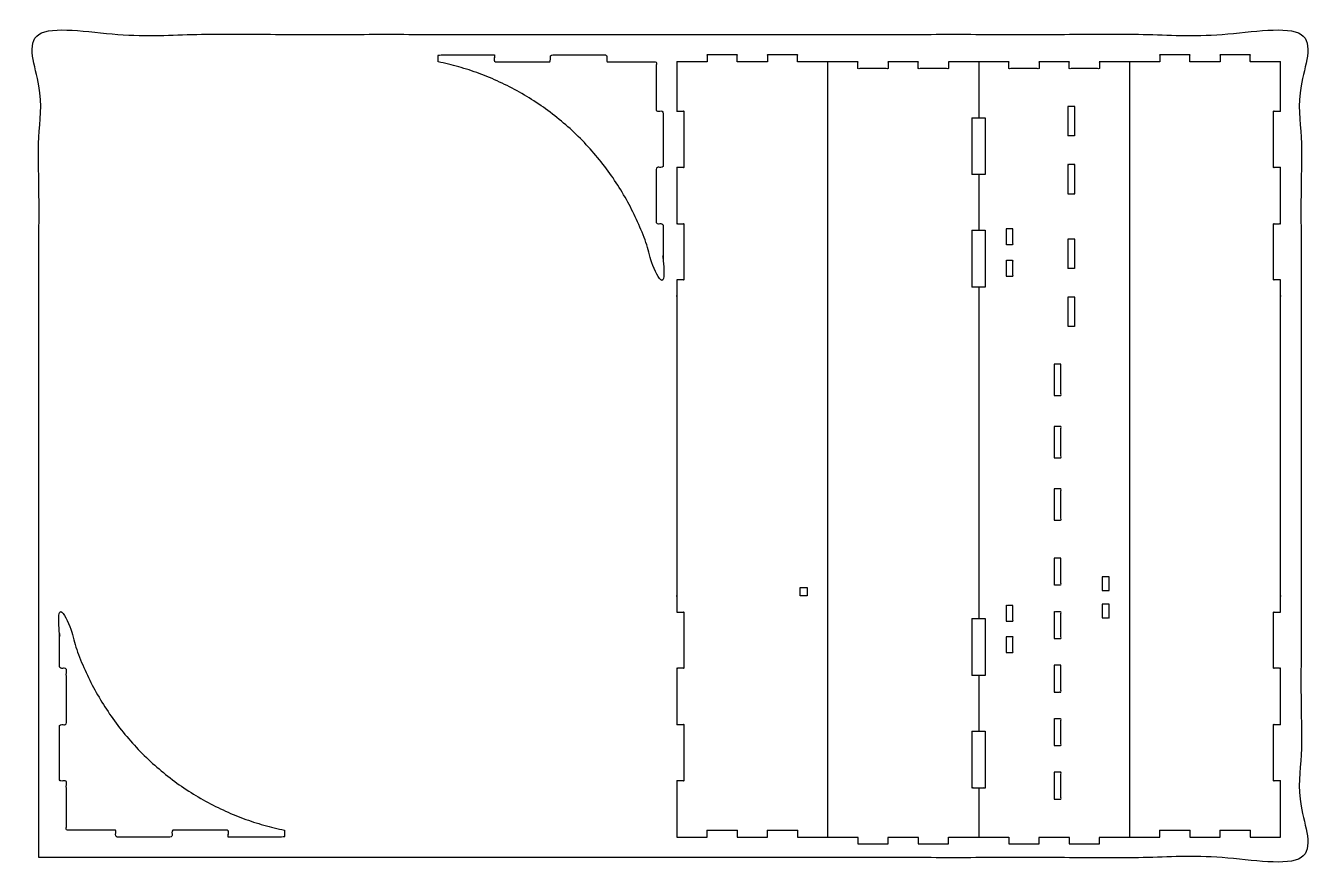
# Model space of a CAD drawing. Header units: millimetres. Extents: x -5 to 465, y -3 to 303.
import ezdxf

# ---------------------------------------------------------------- set-up
doc = ezdxf.new("R2010")
doc.units = ezdxf.units.MM
doc.header["$MEASUREMENT"] = 0
doc.layers.add('Défaut', color=18, linetype='Continuous', true_color=0x000000)

msp = doc.modelspace()

# ---------------------------------------------------------------- linework, layer by layer
at = {"layer": 'Défaut'}
for points, knots in [([(0, 0), (230, 0), (460, 0), (460, 150), (460, 300), (230, 300), (0, 300), (0, 150), (0, 0)], [0, 0, 0, 460, 460, 760, 760, 1220, 1220, 1520, 1520, 1520]), ([(397.5, 290), (403, 290), (408.5, 290), (408.5, 291.25), (408.5, 292.5), (414, 292.5), (419.5, 292.5), (419.5, 291.25), (419.5, 290), (425, 290), (430.5, 290), (430.5, 291.25), (430.5, 292.5), (436, 292.5), (441.5, 292.5), (441.5, 291.25), (441.5, 290), (445.75, 290), (450, 290), (451.25, 290), (452.5, 290), (452.5, 281), (452.5, 272), (451.25, 272), (450, 272), (450, 261.75), (450, 251.5), (451.25, 251.5), (452.5, 251.5), (452.5, 241.25), (452.5, 231), (451.25, 231), (450, 231), (450, 220.75), (450, 210.5), (451.25, 210.5), (452.5, 210.5), (452.5, 207.32), (452.5, 204.14), (452.5, 150), (452.5, 95.86), (452.5, 92.68), (452.5, 89.5), (451.25, 89.5), (450, 89.5), (450, 79.25), (450, 69), (451.25, 69), (452.5, 69), (452.5, 58.75), (452.5, 48.5), (451.25, 48.5), (450, 48.5), (450, 38.25), (450, 28), (451.25, 28), (452.5, 28), (452.5, 19), (452.5, 10), (452.5, 8.75), (452.5, 7.5), (447, 7.5), (441.5, 7.5), (441.5, 8.75), (441.5, 10), (436, 10), (430.5, 10), (430.5, 8.75), (430.5, 7.5), (425, 7.5), (419.5, 7.5), (419.5, 8.75), (419.5, 10), (414, 10), (408.5, 10), (408.5, 8.75), (408.5, 7.5), (403, 7.5), (397.5, 7.5), (392, 7.5), (386.5, 7.5), (386.5, 6.25), (386.5, 5), (381, 5), (375.5, 5), (375.5, 6.25), (375.5, 7.5), (370, 7.5), (364.5, 7.5), (364.5, 6.25), (364.5, 5), (359, 5), (353.5, 5), (353.5, 6.25), (353.5, 7.5), (349.25, 7.5), (345, 7.5), (343.75, 7.5), (342.5, 7.5), (341.25, 7.5), (340, 7.5), (335.75, 7.5), (331.5, 7.5), (331.5, 6.25), (331.5, 5), (326, 5), (320.5, 5), (320.5, 6.25), (320.5, 7.5), (315, 7.5), (309.5, 7.5), (309.5, 6.25), (309.5, 5), (304, 5), (298.5, 5), (298.5, 6.25), (298.5, 7.5), (293, 7.5), (287.5, 7.5), (282, 7.5), (276.5, 7.5), (276.5, 8.75), (276.5, 10), (271, 10), (265.5, 10), (265.5, 8.75), (265.5, 7.5), (260, 7.5), (254.5, 7.5), (254.5, 8.75), (254.5, 10), (249, 10), (243.5, 10), (243.5, 8.75), (243.5, 7.5), (238, 7.5), (232.5, 7.5), (232.5, 8.75), (232.5, 10), (232.5, 19), (232.5, 28), (233.75, 28), (235, 28), (235, 38.25), (235, 48.5), (233.75, 48.5), (232.5, 48.5), (232.5, 58.75), (232.5, 69), (233.75, 69), (235, 69), (235, 79.25), (235, 89.5), (233.75, 89.5), (232.5, 89.5), (232.5, 92.68), (232.5, 95.86), (232.5, 150), (232.5, 204.14), (232.5, 207.32), (232.5, 210.5), (233.75, 210.5), (235, 210.5), (235, 220.75), (235, 231), (233.75, 231), (232.5, 231), (232.5, 241.25), (232.5, 251.5), (233.75, 251.5), (235, 251.5), (235, 261.75), (235, 272), (233.75, 272), (232.5, 272), (232.5, 281), (232.5, 290), (233.75, 290), (235, 290), (239.25, 290), (243.5, 290), (243.5, 291.25), (243.5, 292.5), (249, 292.5), (254.5, 292.5), (254.5, 291.25), (254.5, 290), (260, 290), (265.5, 290), (265.5, 291.25), (265.5, 292.5), (271, 292.5), (276.5, 292.5), (276.5, 291.25), (276.5, 290), (282, 290), (287.5, 290), (293, 290), (298.5, 290), (298.5, 288.75), (298.5, 287.5), (304, 287.5), (309.5, 287.5), (309.5, 288.75), (309.5, 290), (315, 290), (320.5, 290), (320.5, 288.75), (320.5, 287.5), (326, 287.5), (331.5, 287.5), (331.5, 288.75), (331.5, 290), (337, 290), (342.5, 290), (348, 290), (353.5, 290), (353.5, 288.75), (353.5, 287.5), (359, 287.5), (364.5, 287.5), (364.5, 288.75), (364.5, 290), (370, 290), (375.5, 290), (375.5, 288.75), (375.5, 287.5), (381, 287.5), (386.5, 287.5), (386.5, 288.75), (386.5, 290), (392, 290), (397.5, 290)], [440, 440, 440, 451, 451, 453.5, 453.5, 464.5, 464.5, 467, 467, 478, 478, 480.5, 480.5, 491.5, 491.5, 494, 494, 502.5, 502.5, 505, 505, 523, 523, 525.5, 525.5, 546, 546, 548.5, 548.5, 569, 569, 571.5, 571.5, 592, 592, 594.5, 594.5, 600.857864, 600.857864, 709.142133, 709.142133, 715.5, 715.5, 718, 718, 738.5, 738.5, 741, 741, 761.5, 761.5, 764, 764, 784.5, 784.5, 787, 787, 805, 805, 807.5, 807.5, 818.5, 818.5, 821, 821, 832, 832, 834.5, 834.5, 845.5, 845.5, 848, 848, 859, 859, 861.5, 861.5, 872.5, 872.5, 883.499998, 883.499998, 885.999998, 885.999998, 896.999998, 896.999998, 899.499998, 899.499998, 910.499999, 910.499999, 912.999999, 912.999999, 923.999999, 923.999999, 926.5, 926.5, 935, 935, 937.5, 937.5, 940, 940, 948.5, 948.5, 951, 951, 962, 962, 964.5, 964.5, 975.5, 975.5, 978, 978, 989, 989, 991.5, 991.5, 1002.5, 1002.5, 1013.5, 1013.5, 1016, 1016, 1027, 1027, 1029.5, 1029.5, 1040.5, 1040.5, 1043, 1043, 1054, 1054, 1056.5, 1056.5, 1067.5, 1067.5, 1070, 1070, 1088, 1088, 1090.5, 1090.5, 1111, 1111, 1113.5, 1113.5, 1134, 1134, 1136.5, 1136.5, 1157, 1157, 1159.5, 1159.5, 1165.857867, 1165.857867, 1274.142136, 1274.142136, 1280.5, 1280.5, 1283, 1283, 1303.5, 1303.5, 1306, 1306, 1326.5, 1326.5, 1329, 1329, 1349.5, 1349.5, 1352, 1352, 1370, 1370, 1372.5, 1372.5, 1381, 1381, 1383.5, 1383.5, 1394.5, 1394.5, 1397, 1397, 1408, 1408, 1410.5, 1410.5, 1421.5, 1421.5, 1424, 1424, 1435, 1435, 1446, 1446, 1448.5, 1448.5, 1459.5, 1459.5, 1462, 1462, 1473, 1473, 1475.5, 1475.5, 1486.5, 1486.5, 1489, 1489, 1500, 1500, 1511, 1511, 1513.500001, 1513.500001, 1524.500001, 1524.500001, 1527.000001, 1527.000001, 1538.000002, 1538.000002, 1540.500002, 1540.500002, 1551.500002, 1551.500002, 1554.000002, 1554.000002, 1565, 1565, 1565]), ([(377.5, 273.67), (377.5, 268.38), (377.5, 263.09), (376.25, 263.09), (375, 263.09), (375, 268.38), (375, 273.67), (376.25, 273.67), (377.5, 273.67)], [297.319096, 297.319096, 297.319096, 307.893942, 307.893942, 310.393942, 310.393942, 320.968789, 320.968789, 323.468788, 323.468788, 323.468788]), ([(342.5, 269.5), (343.75, 269.5), (345, 269.5), (345, 259.25), (345, 249), (343.75, 249), (342.5, 249), (341.25, 249), (340, 249), (340, 259.25), (340, 269.5), (341.25, 269.5), (342.5, 269.5)], [-395.5, -395.5, -395.5, -393.000001, -393.000001, -372.5, -372.5, -370, -370, -367.5, -367.5, -347, -347, -344.5, -344.5, -344.5]), ([(375, 241.94), (375, 247.23), (375, 252.52), (376.25, 252.52), (377.5, 252.52), (377.5, 247.23), (377.5, 241.94), (376.25, 241.94), (375, 241.94)], [263.094557, 263.094557, 263.094557, 273.669402, 273.669402, 276.169402, 276.169402, 286.744249, 286.744249, 289.244249, 289.244249, 289.244249]), ([(342.5, 228.5), (343.75, 228.5), (345, 228.5), (345, 218.25), (345, 208), (343.75, 208), (342.5, 208), (341.25, 208), (340, 208), (340, 218.25), (340, 228.5), (341.25, 228.5), (342.5, 228.5)], [-441.5, -441.5, -441.5, -439.000001, -439.000001, -418.5, -418.5, -416, -416, -413.5, -413.5, -393, -393, -390.5, -390.5, -390.5]), ([(355, 229.12), (355, 226.25), (355, 223.39), (353.75, 223.39), (352.5, 223.39), (352.5, 226.25), (352.5, 229.12), (353.75, 229.12), (355, 229.12)], [36.174081, 36.174081, 36.174081, 41.908896, 41.908896, 44.408896, 44.408896, 50.143713, 50.143713, 52.643713, 52.643713, 52.643713]), ([(377.5, 225.35), (377.5, 220.06), (377.5, 214.77), (376.25, 214.77), (375, 214.77), (375, 220.06), (375, 225.35), (376.25, 225.35), (377.5, 225.35)], [248.999259, 248.999259, 248.999259, 259.574106, 259.574106, 262.074106, 262.074106, 272.648952, 272.648952, 275.148952, 275.148952, 275.148952]), ([(352.5, 211.92), (352.5, 214.78), (352.5, 217.65), (353.75, 217.65), (355, 217.65), (355, 214.78), (355, 211.92), (353.75, 211.92), (352.5, 211.92)], [16.469632, 16.469632, 16.469632, 22.204448, 22.204448, 24.704448, 24.704448, 30.439265, 30.439265, 32.939265, 32.939265, 32.939265]), ([(375, 193.63), (375, 198.91), (375, 204.2), (376.25, 204.2), (377.5, 204.2), (377.5, 198.91), (377.5, 193.63), (376.25, 193.63), (375, 193.63)], [214.774721, 214.774721, 214.774721, 225.349566, 225.349566, 227.849566, 227.849566, 238.424413, 238.424413, 240.924413, 240.924413, 240.924413]), ([(372.5, 179.79), (372.5, 174.11), (372.5, 168.43), (371.25, 168.43), (370, 168.43), (370, 174.11), (370, 179.79), (371.25, 179.79), (372.5, 179.79)], [205.024003, 205.024003, 205.024003, 216.388787, 216.388787, 218.888787, 218.888787, 230.253574, 230.253574, 232.753574, 232.753574, 232.753574]), ([(370, 145.7), (370, 151.38), (370, 157.06), (371.25, 157.06), (372.5, 157.06), (372.5, 151.38), (372.5, 145.7), (371.25, 145.7), (370, 145.7)], [168.429646, 168.429646, 168.429646, 179.79443, 179.79443, 182.29443, 182.29443, 193.659217, 193.659217, 196.159217, 196.159217, 196.159217]), ([(370, 122.97), (370, 128.65), (370, 134.34), (371.25, 134.34), (372.5, 134.34), (372.5, 128.65), (372.5, 122.97), (371.25, 122.97), (370, 122.97)], [145.700074, 145.700074, 145.700074, 157.064859, 157.064859, 159.564859, 159.564859, 170.929646, 170.929646, 173.429646, 173.429646, 173.429646]), ([(372.5, 109.14), (372.5, 104.26), (372.5, 99.38), (371.25, 99.38), (370, 99.38), (370, 104.26), (370, 109.14), (371.25, 109.14), (372.5, 109.14)], [131.153086, 131.153086, 131.153086, 140.909676, 140.909676, 143.409676, 143.409676, 153.166266, 153.166266, 155.666266, 155.666266, 155.666266]), ([(390, 102.34), (390, 99.84), (390, 97.34), (388.75, 97.34), (387.5, 97.34), (387.5, 99.84), (387.5, 102.34), (388.75, 102.34), (390, 102.34)], [114.857009, 114.857009, 114.857009, 119.863118, 119.863118, 122.363118, 122.363118, 127.369228, 127.369228, 129.869227, 129.869227, 129.869227]), ([(277.5, 95.45), (278.75, 95.45), (280, 95.45), (280, 96.95), (280, 98.45), (278.75, 98.45), (277.5, 98.45), (277.5, 96.95), (277.5, 95.45)], [0, 0, 0, 2.5, 2.5, 7.500001, 7.500001, 10.000001, 10.000001, 15, 15, 15]), ([(355, 91.94), (355, 89.08), (355, 86.21), (353.75, 86.21), (352.5, 86.21), (352.5, 89.08), (352.5, 91.94), (353.75, 91.94), (355, 91.94)], [36.174081, 36.174081, 36.174081, 41.908897, 41.908897, 44.408897, 44.408897, 50.143713, 50.143713, 52.643713, 52.643713, 52.643713]), ([(370, 79.87), (370, 84.75), (370, 89.63), (371.25, 89.63), (372.5, 89.63), (372.5, 84.75), (372.5, 79.87), (371.25, 79.87), (370, 79.87)], [99.383316, 99.383316, 99.383316, 109.139905, 109.139905, 111.639905, 111.639905, 121.396496, 121.396496, 123.896496, 123.896496, 123.896496]), ([(387.5, 87.33), (387.5, 89.83), (387.5, 92.33), (388.75, 92.33), (390, 92.33), (390, 89.83), (390, 87.33), (388.75, 87.33), (387.5, 87.33)], [97.338682, 97.338682, 97.338682, 102.34479, 102.34479, 104.844791, 104.844791, 109.8509, 109.8509, 112.3509, 112.3509, 112.3509]), ([(342.5, 87), (343.75, 87), (345, 87), (345, 76.75), (345, 66.5), (343.75, 66.5), (342.5, 66.5), (341.25, 66.5), (340, 66.5), (340, 76.75), (340, 87), (341.25, 87), (342.5, 87)], [-588, -588, -588, -585.500001, -585.500001, -565, -565, -562.5, -562.5, -560, -560, -539.5, -539.5, -537, -537, -537]), ([(352.5, 74.74), (352.5, 77.61), (352.5, 80.47), (353.75, 80.47), (355, 80.47), (355, 77.61), (355, 74.74), (353.75, 74.74), (352.5, 74.74)], [16.469632, 16.469632, 16.469632, 22.204448, 22.204448, 24.704448, 24.704448, 30.439264, 30.439264, 32.939265, 32.939265, 32.939265]), ([(372.5, 70.11), (372.5, 65.24), (372.5, 60.36), (371.25, 60.36), (370, 60.36), (370, 65.24), (370, 70.11), (371.25, 70.11), (372.5, 70.11)], [92.126727, 92.126727, 92.126727, 101.883315, 101.883315, 104.383315, 104.383315, 114.139906, 114.139906, 116.639906, 116.639906, 116.639906]), ([(370, 40.84), (370, 45.72), (370, 50.6), (371.25, 50.6), (372.5, 50.6), (372.5, 45.72), (372.5, 40.84), (371.25, 40.84), (370, 40.84)], [60.356957, 60.356957, 60.356957, 70.113547, 70.113547, 72.613547, 72.613547, 82.370137, 82.370137, 84.870137, 84.870137, 84.870137]), ([(342.5, 46), (343.75, 46), (345, 46), (345, 35.75), (345, 25.5), (343.75, 25.5), (342.5, 25.5), (341.25, 25.5), (340, 25.5), (340, 35.75), (340, 46), (341.25, 46), (342.5, 46)], [-634, -634, -634, -631.500001, -631.500001, -611, -611, -608.5, -608.5, -606, -606, -585.5, -585.5, -583, -583, -583]), ([(370, 21.33), (370, 26.21), (370, 31.09), (371.25, 31.09), (372.5, 31.09), (372.5, 26.21), (372.5, 21.33), (371.25, 21.33), (370, 21.33)], [40.843777, 40.843777, 40.843777, 50.600367, 50.600367, 53.100367, 53.100367, 62.856957, 62.856957, 65.356957, 65.356957, 65.356957])]:
    msp.add_open_spline(points, degree=2, knots=knots, dxfattribs=at)
for points, knots in [([(145.5, 290), (211.48, 276.48), (225, 210.5), (226.25, 210.5), (227.5, 210.5), (227.5, 220.75), (227.5, 231), (226.25, 231), (225, 231), (225, 241.25), (225, 251.5), (226.25, 251.5), (227.5, 251.5), (227.5, 261.75), (227.5, 272), (226.25, 272), (225, 272), (225, 281), (225, 290), (216, 290), (207, 290), (207, 291.25), (207, 292.5), (196.75, 292.5), (186.5, 292.5), (186.5, 291.25), (186.5, 290), (176.25, 290), (166, 290), (166, 291.25), (166, 292.5), (155.75, 292.5), (145.5, 292.5), (145.5, 291.25), (145.5, 290)], [6.101223, 6.101223, 6.101223, 122.741128, 122.741128, 125.241128, 125.241128, 145.741128, 145.741128, 148.241128, 148.241128, 168.741128, 168.741128, 171.241128, 171.241128, 191.741128, 191.741128, 194.241128, 194.241128, 212.241128, 212.241128, 230.241129, 230.241129, 232.741129, 232.741129, 253.241129, 253.241129, 255.741129, 255.741129, 276.241129, 276.241129, 278.741129, 278.741129, 299.241129, 299.241129, 301.741128, 301.741128, 301.741128]), ([(89.5, 10), (23.52, 23.52), (10, 89.5), (8.75, 89.5), (7.5, 89.5), (7.5, 79.25), (7.5, 69), (8.75, 69), (10, 69), (10, 58.75), (10, 48.5), (8.75, 48.5), (7.5, 48.5), (7.5, 38.25), (7.5, 28), (8.75, 28), (10, 28), (10, 19), (10, 10), (19, 10), (28, 10), (28, 8.75), (28, 7.5), (38.25, 7.5), (48.5, 7.5), (48.5, 8.75), (48.5, 10), (58.75, 10), (69, 10), (69, 8.75), (69, 7.5), (79.25, 7.5), (89.5, 7.5), (89.5, 8.75), (89.5, 10)], [6.101223, 6.101223, 6.101223, 122.741128, 122.741128, 125.241128, 125.241128, 145.741128, 145.741128, 148.241128, 148.241128, 168.741128, 168.741128, 171.241128, 171.241128, 191.741128, 191.741128, 194.241128, 194.241128, 212.241128, 212.241128, 230.241128, 230.241128, 232.741128, 232.741128, 253.241128, 253.241128, 255.741128, 255.741128, 276.241128, 276.241128, 278.741128, 278.741128, 299.241128, 299.241128, 301.741128, 301.741128, 301.741128])]:
    msp.add_rational_spline(points, [1, 0.834705097906, 1, 1, 1, 1, 1, 1, 1, 1, 1, 1, 1, 1, 1, 1, 1, 1, 1, 1, 1, 1, 1, 1, 1, 1, 1, 1, 1, 1, 1, 1, 1, 1, 1], degree=2, knots=knots, dxfattribs=at)
for points in [[(287.5, 7.5), (287.5, 148.75), (287.5, 290)], [(342.5, 290), (342.5, 279.75), (342.5, 269.5)], [(397.5, 290), (397.5, 148.75), (397.5, 7.5)], [(342.5, 249), (342.5, 238.75), (342.5, 228.5)], [(342.5, 208), (342.5, 147.5), (342.5, 87)], [(342.5, 66.5), (342.5, 56.25), (342.5, 46)], [(342.5, 25.5), (342.5, 16.5), (342.5, 7.5)]]:
    msp.add_open_spline(points, degree=2, dxfattribs=at)

doc.saveas('drawing.dxf')
